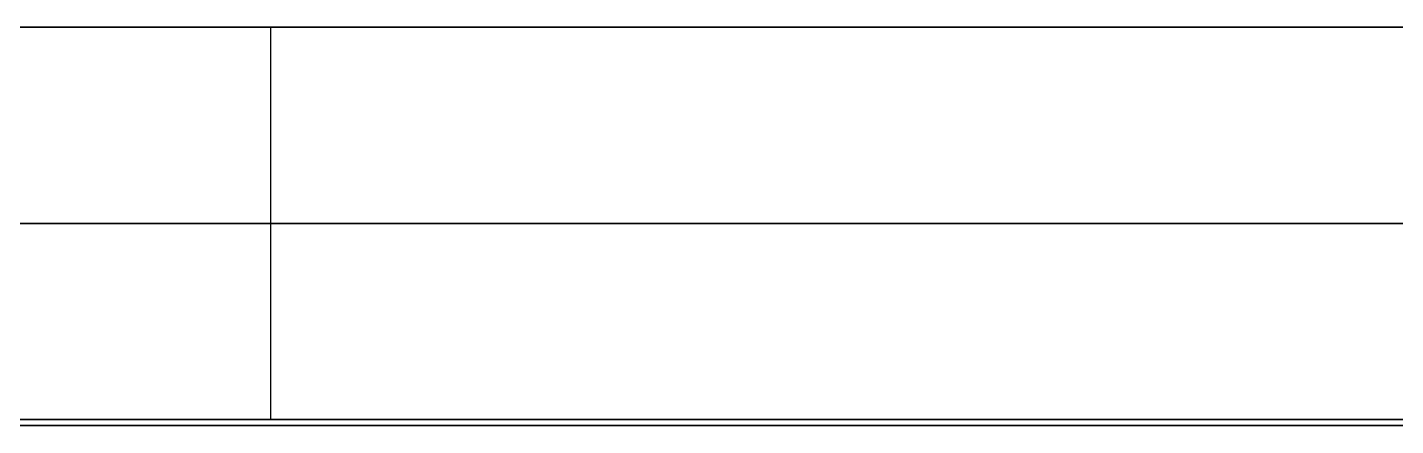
# Model space of a CAD drawing. Header units: inches. Extents: x 0 to 240, y -6 to 240.
# Drawn here: x 198.76 to 205.73, y -6.28 to -4.25 of the extents above; entities that cross this region are included whole.
import ezdxf

# ---------------------------------------------------------------- set-up
doc = ezdxf.new("R2010")
doc.units = ezdxf.units.IN
doc.header["$MEASUREMENT"] = 0
doc.layers.add('MODEL$frame-a', color=252, linetype='Continuous', true_color=0x696969)
doc.layers.add('MODEL$perf-pan', color=7, linetype='Continuous', true_color=0x646464)

msp = doc.modelspace()

# ---------------------------------------------------------------- linework, layer by layer
at = {"layer": 'MODEL$frame-a'}
for p, q in [((200, -4.25, 432), (200, -4.25, 434)), ((200, -4.25, 574), (200, -4.25, 576)), ((200, -4.25, 288), (200, -4.25, 290)), ((200, -4.25, 430), (200, -4.25, 432)), ((200, -4.25, 144), (200, -4.25, 146)), ((200, -4.25, 286), (200, -4.25, 288)), ((200, -6.25, 432), (200, -6.25, 434)), ((200, -6.25, 574), (200, -6.25, 576)), ((200, -6.25, 288), (200, -6.25, 290)), ((200, -6.25, 430), (200, -6.25, 432)), ((200, -6.25, 144), (200, -6.25, 146)), ((200, -6.25, 286), (200, -6.25, 288))]:
    msp.add_line(p, q, dxfattribs=at)
for points in [[(160, -4.25, 576), (240, -4.25, 576)], [(240, -4.25, 432), (160, -4.25, 432)], [(160, -4.25, 432), (240, -4.25, 432)], [(240, -4.25, 288), (160, -4.25, 288)], [(160, -4.25, 288), (240, -4.25, 288)], [(240, -4.25, 144), (160, -4.25, 144)], [(162, -4.25, 434), (238, -4.25, 434)], [(238, -4.25, 574), (162, -4.25, 574)], [(162, -4.25, 290), (238, -4.25, 290)], [(238, -4.25, 430), (162, -4.25, 430)], [(162, -4.25, 146), (238, -4.25, 146)], [(238, -4.25, 286), (162, -4.25, 286)], [(200, -6.25, 576), (200, -4.25, 576)], [(200, -6.25, 432), (200, -4.25, 432)], [(200, -6.25, 434), (200, -4.25, 434)], [(200, -6.25, 574), (200, -4.25, 574)], [(200, -6.25, 432), (200, -4.25, 432)], [(200, -6.25, 288), (200, -4.25, 288)], [(200, -6.25, 290), (200, -4.25, 290)], [(200, -6.25, 430), (200, -4.25, 430)], [(200, -6.25, 288), (200, -4.25, 288)], [(200, -6.25, 144), (200, -4.25, 144)], [(200, -6.25, 146), (200, -4.25, 146)], [(200, -6.25, 286), (200, -4.25, 286)], [(160, -5.25, 576), (240, -5.25, 576)], [(240, -5.25, 432), (160, -5.25, 432)], [(160, -5.25, 432), (240, -5.25, 432)], [(240, -5.25, 288), (160, -5.25, 288)], [(160, -5.25, 288), (240, -5.25, 288)], [(240, -5.25, 144), (160, -5.25, 144)], [(162, -5.25, 434), (238, -5.25, 434)], [(238, -5.25, 574), (162, -5.25, 574)], [(162, -5.25, 290), (238, -5.25, 290)], [(238, -5.25, 430), (162, -5.25, 430)], [(162, -5.25, 146), (238, -5.25, 146)], [(238, -5.25, 286), (162, -5.25, 286)], [(160, -6.25, 576), (240, -6.25, 576)], [(240, -6.25, 432), (160, -6.25, 432)], [(160, -6.25, 432), (240, -6.25, 432)], [(240, -6.25, 288), (160, -6.25, 288)], [(160, -6.25, 288), (240, -6.25, 288)], [(240, -6.25, 144), (160, -6.25, 144)], [(162, -6.25, 434), (238, -6.25, 434)], [(238, -6.25, 574), (162, -6.25, 574)], [(162, -6.25, 290), (238, -6.25, 290)], [(238, -6.25, 430), (162, -6.25, 430)], [(162, -6.25, 146), (238, -6.25, 146)], [(238, -6.25, 286), (162, -6.25, 286)]]:
    msp.add_open_spline(points, degree=1, dxfattribs=at)
at = {"layer": 'MODEL$perf-pan'}
for p, q in [((160.5, -6.2812, 432.5), (239.5, -6.2812, 432.5)), ((239.5, -6.2812, 575.5), (160.5, -6.2812, 575.5)), ((160.5, -6.2812, 288.5), (239.5, -6.2812, 288.5)), ((239.5, -6.2812, 431.5), (160.5, -6.2812, 431.5)), ((160.5, -6.2812, 144.5), (239.5, -6.2812, 144.5)), ((239.5, -6.2812, 287.5), (160.5, -6.2812, 287.5)), ((194.2454, -6.2812, 216), (198.7712, -6.2812, 216)), ((200, -6.2812, 432.5), (200, -6.2812, 442.7786)), ((200, -6.2812, 445.2214), (200, -6.2812, 454.7247)), ((200, -6.2812, 457.2753), (200, -6.2812, 466.5857)), ((200, -6.2812, 469.4143), (200, -6.2812, 478.4386)), ((200, -6.2812, 481.5614), (200, -6.2812, 490.2884)), ((200, -6.2812, 493.7116), (200, -6.2812, 502.1365)), ((200, -6.2812, 505.8635), (200, -6.2812, 513.9837)), ((200, -6.2812, 518.0163), (200, -6.2812, 525.8302)), ((200, -6.2812, 530.1698), (200, -6.2812, 537.6763)), ((200, -6.2812, 542.3237), (200, -6.2812, 549.522)), ((200, -6.2812, 554.478), (200, -6.2812, 561.3675)), ((200, -6.2812, 566.6325), (200, -6.2812, 575.5)), ((200, -6.2812, 288.5), (200, -6.2812, 297.5674)), ((200, -6.2812, 302.4326), (200, -6.2812, 309.4075)), ((200, -6.2812, 314.5925), (200, -6.2812, 321.4977)), ((200, -6.2812, 326.5023), (200, -6.2812, 333.6583)), ((200, -6.2812, 338.3417), (200, -6.2812, 345.8177)), ((200, -6.2812, 350.1823), (200, -6.2812, 357.9757)), ((200, -6.2812, 362.0243), (200, -6.2812, 370.1316)), ((200, -6.2812, 373.8684), (200, -6.2812, 382.2845)), ((200, -6.2812, 385.7155), (200, -6.2812, 394.433)), ((200, -6.2812, 397.567), (200, -6.2812, 406.5745)), ((200, -6.2812, 409.4255), (200, -6.2812, 418.7032)), ((200, -6.2812, 421.2968), (200, -6.2812, 431.5)), ((200, -6.2812, 144.5), (200, -6.2812, 153.9591)), ((200, -6.2812, 158.0409), (200, -6.2812, 166.1814)), ((200, -6.2812, 169.8186), (200, -6.2812, 178.4016)), ((200, -6.2812, 181.5984), (200, -6.2812, 190.619)), ((200, -6.2812, 193.381), (200, -6.2812, 202.79)), ((200, -6.2812, 205.21), (200, -6.2812, 214.5811)), ((200, -6.2812, 217.4189), (200, -6.2812, 226.378)), ((200, -6.2812, 229.622), (200, -6.2812, 238.1807)), ((200, -6.2812, 241.8193), (200, -6.2812, 249.987)), ((200, -6.2812, 254.013), (200, -6.2812, 261.7932)), ((200, -6.2812, 266.2068), (200, -6.2812, 273.5964)), ((200, -6.2812, 278.4036), (200, -6.2812, 287.5)), ((201.2288, -6.2812, 216), (205.6508, -6.2812, 216)), ((201.6138, -6.2812, 504), (205.2947, -6.2812, 504)), ((201.7531, -6.2812, 360), (205.1327, -6.2812, 360))]:
    msp.add_line(p, q, dxfattribs=at)
for points in [[(198.8623, -6.2812, 571.3432), (196.5359, -6.2812, 572.6863)], [(196.5359, -6.2812, 567.3137), (198.8623, -6.2812, 568.6568)], [(197.7202, -6.2812, 562.6838), (200, -6.2812, 561.3675)], [(200, -6.2812, 566.6325), (197.7202, -6.2812, 565.3162)], [(197.7548, -6.2812, 310.7037), (200, -6.2812, 309.4075)], [(200, -6.2812, 314.5925), (197.7548, -6.2812, 313.2963)], [(197.8329, -6.2812, 322.7489), (200, -6.2812, 321.4977)], [(200, -6.2812, 326.5023), (197.8329, -6.2812, 325.2511)], [(197.854, -6.2812, 550.761), (200, -6.2812, 549.522)], [(200, -6.2812, 554.478), (197.854, -6.2812, 553.239)], [(197.8933, -6.2812, 298.7837), (200, -6.2812, 297.5674)], [(200, -6.2812, 302.4326), (197.8933, -6.2812, 301.2163)], [(197.9184, -6.2812, 274.7982), (200, -6.2812, 273.5964)], [(200, -6.2812, 278.4036), (197.9184, -6.2812, 277.2018)], [(197.972, -6.2812, 334.8291), (200, -6.2812, 333.6583)], [(200, -6.2812, 338.3417), (197.972, -6.2812, 337.1709)], [(197.9876, -6.2812, 538.8381), (200, -6.2812, 537.6763)], [(200, -6.2812, 542.3237), (197.9876, -6.2812, 541.1619)], [(198.0889, -6.2812, 262.8966), (200, -6.2812, 261.7932)], [(200, -6.2812, 266.2068), (198.0889, -6.2812, 265.1034)], [(198.1101, -6.2812, 346.9089), (200, -6.2812, 345.8177)], [(200, -6.2812, 350.1823), (198.1101, -6.2812, 349.0911)], [(198.1209, -6.2812, 526.9151), (200, -6.2812, 525.8302)], [(200, -6.2812, 530.1698), (198.1209, -6.2812, 529.0849)], [(198.2326, -6.2812, 154.9796), (200, -6.2812, 153.9591)], [(200, -6.2812, 158.0409), (198.2326, -6.2812, 157.0204)], [(198.2469, -6.2812, 358.9878), (200, -6.2812, 357.9757)], [(200, -6.2812, 362.0243), (198.2469, -6.2812, 361.0122)], [(198.2538, -6.2812, 514.9918), (200, -6.2812, 513.9837)], [(200, -6.2812, 518.0163), (198.2538, -6.2812, 517.0082)], [(198.2567, -6.2812, 250.9935), (200, -6.2812, 249.987)], [(200, -6.2812, 254.013), (198.2567, -6.2812, 253.0065)], [(198.3819, -6.2812, 371.0658), (200, -6.2812, 370.1316)], [(200, -6.2812, 373.8684), (198.3819, -6.2812, 372.9342)], [(198.3862, -6.2812, 503.0683), (200, -6.2812, 502.1365)], [(200, -6.2812, 505.8635), (198.3862, -6.2812, 504.9317)], [(198.4244, -6.2812, 239.0903), (200, -6.2812, 238.1807)], [(200, -6.2812, 241.8193), (198.4244, -6.2812, 240.9097)], [(198.425, -6.2812, 167.0907), (200, -6.2812, 166.1814)], [(200, -6.2812, 169.8186), (198.425, -6.2812, 168.9093)], [(198.5143, -6.2812, 383.1423), (200, -6.2812, 382.2845)], [(200, -6.2812, 385.7155), (198.5143, -6.2812, 384.8577)], [(198.5177, -6.2812, 491.1442), (200, -6.2812, 490.2884)], [(200, -6.2812, 493.7116), (198.5177, -6.2812, 492.8558)], [(198.5953, -6.2812, 227.189), (200, -6.2812, 226.378)], [(200, -6.2812, 229.622), (198.5953, -6.2812, 228.811)], [(198.6157, -6.2812, 179.2008), (200, -6.2812, 178.4016)], [(200, -6.2812, 181.5984), (198.6157, -6.2812, 180.7992)], [(198.643, -6.2812, 395.2165), (200, -6.2812, 394.433)], [(200, -6.2812, 397.567), (198.643, -6.2812, 396.7835)], [(198.6478, -6.2812, 479.2193), (200, -6.2812, 478.4386)], [(200, -6.2812, 481.5614), (198.6478, -6.2812, 480.7807)], [(198.7655, -6.2812, 407.2872), (200, -6.2812, 406.5745)], [(198.7655, -6.2812, 408.7128), (198.7655, -6.2812, 407.2872)], [(200, -6.2812, 409.4255), (198.7655, -6.2812, 408.7128)], [(198.7712, -6.2812, 215.2906), (200, -6.2812, 214.5811)], [(198.7712, -6.2812, 216.7094), (198.7712, -6.2812, 215.2906)], [(200, -6.2812, 217.4189), (198.7712, -6.2812, 216.7094)], [(198.7752, -6.2812, 467.2929), (200, -6.2812, 466.5857)], [(198.7752, -6.2812, 468.7071), (198.7752, -6.2812, 467.2929)], [(200, -6.2812, 469.4143), (198.7752, -6.2812, 468.7071)], [(198.804, -6.2812, 191.3095), (200, -6.2812, 190.619)], [(198.804, -6.2812, 192.6905), (198.804, -6.2812, 191.3095)], [(200, -6.2812, 193.381), (198.804, -6.2812, 192.6905)], [(198.8623, -6.2812, 568.6568), (198.8623, -6.2812, 571.3432)], [(198.8769, -6.2812, 419.3516), (200, -6.2812, 418.7032)], [(198.8769, -6.2812, 420.6484), (198.8769, -6.2812, 419.3516)], [(200, -6.2812, 421.2968), (198.8769, -6.2812, 420.6484)], [(198.8955, -6.2812, 455.3623), (200, -6.2812, 454.7247)], [(198.8955, -6.2812, 456.6377), (198.8955, -6.2812, 455.3623)], [(200, -6.2812, 457.2753), (198.8955, -6.2812, 456.6377)], [(198.9422, -6.2812, 443.3893), (200, -6.2812, 442.7786)], [(198.9422, -6.2812, 444.6107), (198.9422, -6.2812, 443.3893)], [(200, -6.2812, 445.2214), (198.9422, -6.2812, 444.6107)], [(198.9521, -6.2812, 203.395), (200, -6.2812, 202.79)], [(198.9521, -6.2812, 204.605), (198.9521, -6.2812, 203.395)], [(200, -6.2812, 205.21), (198.9521, -6.2812, 204.605)], [(202.2798, -6.2812, 565.3162), (200, -6.2812, 566.6325)], [(202.146, -6.2812, 553.239), (200, -6.2812, 554.478)], [(202.0124, -6.2812, 541.1619), (200, -6.2812, 542.3237)], [(201.8791, -6.2812, 529.0849), (200, -6.2812, 530.1698)], [(201.7462, -6.2812, 517.0082), (200, -6.2812, 518.0163)], [(201.6138, -6.2812, 504.9317), (200, -6.2812, 505.8635)], [(201.4823, -6.2812, 492.8558), (200, -6.2812, 493.7116)], [(201.3522, -6.2812, 480.7807), (200, -6.2812, 481.5614)], [(201.2248, -6.2812, 468.7071), (200, -6.2812, 469.4143)], [(201.1045, -6.2812, 456.6377), (200, -6.2812, 457.2753)], [(201.0578, -6.2812, 444.6107), (200, -6.2812, 445.2214)], [(200, -6.2812, 561.3675), (202.2798, -6.2812, 562.6838)], [(200, -6.2812, 549.522), (202.146, -6.2812, 550.761)], [(200, -6.2812, 537.6763), (202.0124, -6.2812, 538.8381)], [(200, -6.2812, 525.8302), (201.8791, -6.2812, 526.9151)], [(200, -6.2812, 513.9837), (201.7462, -6.2812, 514.9918)], [(200, -6.2812, 502.1365), (201.6138, -6.2812, 503.0683)], [(200, -6.2812, 490.2884), (201.4823, -6.2812, 491.1442)], [(200, -6.2812, 478.4386), (201.3522, -6.2812, 479.2193)], [(200, -6.2812, 466.5857), (201.2248, -6.2812, 467.2929)], [(200, -6.2812, 454.7247), (201.1045, -6.2812, 455.3623)], [(200, -6.2812, 442.7786), (201.0578, -6.2812, 443.3893)], [(201.1231, -6.2812, 420.6484), (200, -6.2812, 421.2968)], [(201.2345, -6.2812, 408.7128), (200, -6.2812, 409.4255)], [(201.357, -6.2812, 396.7835), (200, -6.2812, 397.567)], [(201.4857, -6.2812, 384.8577), (200, -6.2812, 385.7155)], [(201.6181, -6.2812, 372.9342), (200, -6.2812, 373.8684)], [(201.7531, -6.2812, 361.0122), (200, -6.2812, 362.0243)], [(201.8899, -6.2812, 349.0911), (200, -6.2812, 350.1823)], [(202.028, -6.2812, 337.1709), (200, -6.2812, 338.3417)], [(202.1671, -6.2812, 325.2511), (200, -6.2812, 326.5023)], [(202.2452, -6.2812, 313.2963), (200, -6.2812, 314.5925)], [(202.1067, -6.2812, 301.2163), (200, -6.2812, 302.4326)], [(200, -6.2812, 418.7032), (201.1231, -6.2812, 419.3516)], [(200, -6.2812, 406.5745), (201.2345, -6.2812, 407.2872)], [(200, -6.2812, 394.433), (201.357, -6.2812, 395.2165)], [(200, -6.2812, 382.2845), (201.4857, -6.2812, 383.1423)], [(200, -6.2812, 370.1316), (201.6181, -6.2812, 371.0658)], [(200, -6.2812, 357.9757), (201.7531, -6.2812, 358.9878)], [(200, -6.2812, 345.8177), (201.8899, -6.2812, 346.9089)], [(200, -6.2812, 333.6583), (202.028, -6.2812, 334.8291)], [(200, -6.2812, 321.4977), (202.1671, -6.2812, 322.7489)], [(200, -6.2812, 309.4075), (202.2452, -6.2812, 310.7037)], [(200, -6.2812, 297.5674), (202.1067, -6.2812, 298.7837)], [(202.0816, -6.2812, 277.2018), (200, -6.2812, 278.4036)], [(201.9111, -6.2812, 265.1034), (200, -6.2812, 266.2068)], [(201.7433, -6.2812, 253.0065), (200, -6.2812, 254.013)], [(201.5756, -6.2812, 240.9097), (200, -6.2812, 241.8193)], [(201.4047, -6.2812, 228.811), (200, -6.2812, 229.622)], [(201.2288, -6.2812, 216.7094), (200, -6.2812, 217.4189)], [(201.0479, -6.2812, 204.605), (200, -6.2812, 205.21)], [(201.196, -6.2812, 192.6905), (200, -6.2812, 193.381)], [(201.3843, -6.2812, 180.7992), (200, -6.2812, 181.5984)], [(201.575, -6.2812, 168.9093), (200, -6.2812, 169.8186)], [(201.7674, -6.2812, 157.0204), (200, -6.2812, 158.0409)], [(200, -6.2812, 273.5964), (202.0816, -6.2812, 274.7982)], [(200, -6.2812, 261.7932), (201.9111, -6.2812, 262.8966)], [(200, -6.2812, 249.987), (201.7433, -6.2812, 250.9935)], [(200, -6.2812, 238.1807), (201.5756, -6.2812, 239.0903)], [(200, -6.2812, 226.378), (201.4047, -6.2812, 227.189)], [(200, -6.2812, 214.5811), (201.2288, -6.2812, 215.2906)], [(200, -6.2812, 202.79), (201.0479, -6.2812, 203.395)], [(200, -6.2812, 190.619), (201.196, -6.2812, 191.3095)], [(200, -6.2812, 178.4016), (201.3843, -6.2812, 179.2008)], [(200, -6.2812, 166.1814), (201.575, -6.2812, 167.0907)], [(200, -6.2812, 153.9591), (201.7674, -6.2812, 154.9796)], [(201.0479, -6.2812, 203.395), (201.0479, -6.2812, 204.605)], [(201.0578, -6.2812, 443.3893), (201.0578, -6.2812, 444.6107)], [(201.1045, -6.2812, 455.3623), (201.1045, -6.2812, 456.6377)], [(201.1118, -6.2812, 568.6419), (203.4641, -6.2812, 567.2838)], [(201.1118, -6.2812, 571.3581), (201.1118, -6.2812, 568.6419)], [(203.4641, -6.2812, 572.7162), (201.1118, -6.2812, 571.3581)], [(201.1231, -6.2812, 419.3516), (201.1231, -6.2812, 420.6484)], [(201.196, -6.2812, 191.3095), (201.196, -6.2812, 192.6905)], [(201.2087, -6.2812, 316.6979), (203.4641, -6.2812, 315.3957)], [(201.2087, -6.2812, 319.3021), (201.2087, -6.2812, 316.6979)], [(203.4641, -6.2812, 320.6043), (201.2087, -6.2812, 319.3021)], [(201.2248, -6.2812, 467.2929), (201.2248, -6.2812, 468.7071)], [(201.2288, -6.2812, 215.2906), (201.2288, -6.2812, 216.7094)], [(201.2345, -6.2812, 407.2872), (201.2345, -6.2812, 408.7128)], [(201.2453, -6.2812, 556.719), (203.4641, -6.2812, 555.438)], [(201.2453, -6.2812, 559.281), (201.2453, -6.2812, 556.719)], [(203.4641, -6.2812, 560.562), (201.2453, -6.2812, 559.281)], [(201.2669, -6.2812, 280.7315), (203.4641, -6.2812, 279.4629)], [(201.2669, -6.2812, 283.2685), (201.2669, -6.2812, 280.7315)], [(203.4641, -6.2812, 284.5371), (201.2669, -6.2812, 283.2685)], [(201.2688, -6.2812, 304.7326), (203.4641, -6.2812, 303.4651)], [(201.2688, -6.2812, 307.2674), (201.2688, -6.2812, 304.7326)], [(203.4641, -6.2812, 308.5349), (201.2688, -6.2812, 307.2674)], [(201.3477, -6.2812, 328.7781), (203.4641, -6.2812, 327.5562)], [(201.3477, -6.2812, 331.2219), (201.3477, -6.2812, 328.7781)], [(203.4641, -6.2812, 332.4438), (201.3477, -6.2812, 331.2219)], [(201.3522, -6.2812, 479.2193), (201.3522, -6.2812, 480.7807)], [(201.357, -6.2812, 395.2165), (201.357, -6.2812, 396.7835)], [(201.3785, -6.2812, 544.7959), (203.4641, -6.2812, 543.5918)], [(201.3785, -6.2812, 547.2041), (201.3785, -6.2812, 544.7959)], [(203.4641, -6.2812, 548.4082), (201.3785, -6.2812, 547.2041)], [(201.3843, -6.2812, 179.2008), (201.3843, -6.2812, 180.7992)], [(201.4047, -6.2812, 227.189), (201.4047, -6.2812, 228.811)], [(201.4048, -6.2812, 292.8111), (203.4641, -6.2812, 291.6222)], [(201.4048, -6.2812, 295.1889), (201.4048, -6.2812, 292.8111)], [(203.4641, -6.2812, 296.3778), (201.4048, -6.2812, 295.1889)], [(201.4375, -6.2812, 268.8299), (203.4641, -6.2812, 267.6599)], [(201.4375, -6.2812, 271.1701), (201.4375, -6.2812, 268.8299)], [(203.4641, -6.2812, 272.3401), (201.4375, -6.2812, 271.1701)], [(201.4823, -6.2812, 491.1442), (201.4823, -6.2812, 492.8558)], [(201.4857, -6.2812, 383.1423), (201.4857, -6.2812, 384.8577)], [(201.4857, -6.2812, 340.8578), (203.4641, -6.2812, 339.7155)], [(201.4857, -6.2812, 343.1422), (201.4857, -6.2812, 340.8578)], [(203.4641, -6.2812, 344.2845), (201.4857, -6.2812, 343.1422)], [(201.5114, -6.2812, 532.8726), (203.4641, -6.2812, 531.7453)], [(201.5114, -6.2812, 535.1274), (201.5114, -6.2812, 532.8726)], [(203.4641, -6.2812, 536.2547), (201.5114, -6.2812, 535.1274)], [(201.575, -6.2812, 167.0907), (201.575, -6.2812, 168.9093)], [(201.5756, -6.2812, 239.0903), (201.5756, -6.2812, 240.9097)], [(201.6055, -6.2812, 256.9269), (203.4641, -6.2812, 255.8538)], [(201.6055, -6.2812, 259.0731), (201.6055, -6.2812, 256.9269)], [(203.4641, -6.2812, 260.1462), (201.6055, -6.2812, 259.0731)], [(201.6135, -6.2812, 148.9316), (203.4641, -6.2812, 147.8631)], [(201.6135, -6.2812, 151.0684), (201.6135, -6.2812, 148.9316)], [(203.4641, -6.2812, 152.1369), (201.6135, -6.2812, 151.0684)], [(201.6138, -6.2812, 503.0683), (201.6138, -6.2812, 504.9317)], [(201.6181, -6.2812, 371.0658), (201.6181, -6.2812, 372.9342)], [(201.6224, -6.2812, 352.9367), (203.4641, -6.2812, 351.8734)], [(201.6224, -6.2812, 355.0633), (201.6224, -6.2812, 352.9367)], [(203.4641, -6.2812, 356.1266), (201.6224, -6.2812, 355.0633)], [(201.6439, -6.2812, 520.9491), (203.4641, -6.2812, 519.8982)], [(201.6439, -6.2812, 523.0509), (201.6439, -6.2812, 520.9491)], [(203.4641, -6.2812, 524.1018), (201.6439, -6.2812, 523.0509)], [(201.7433, -6.2812, 250.9935), (201.7433, -6.2812, 253.0065)], [(201.7462, -6.2812, 514.9918), (201.7462, -6.2812, 517.0082)], [(201.7531, -6.2812, 358.9878), (201.7531, -6.2812, 361.0122)], [(201.7573, -6.2812, 365.0146), (203.4641, -6.2812, 364.0292)], [(201.7573, -6.2812, 366.9854), (201.7573, -6.2812, 365.0146)], [(203.4641, -6.2812, 367.9708), (201.7573, -6.2812, 366.9854)], [(201.7674, -6.2812, 154.9796), (201.7674, -6.2812, 157.0204)], [(201.7731, -6.2812, 245.0237), (203.4641, -6.2812, 244.0474)], [(201.7731, -6.2812, 246.9763), (201.7731, -6.2812, 245.0237)], [(203.4641, -6.2812, 247.9526), (201.7731, -6.2812, 246.9763)], [(201.7756, -6.2812, 509.0252), (203.4641, -6.2812, 508.0503)], [(201.7756, -6.2812, 510.9748), (201.7756, -6.2812, 509.0252)], [(203.4641, -6.2812, 511.9497), (201.7756, -6.2812, 510.9748)], [(201.8081, -6.2812, 161.0439), (203.4641, -6.2812, 160.0878)], [(201.8081, -6.2812, 162.9561), (201.8081, -6.2812, 161.0439)], [(203.4641, -6.2812, 163.9122), (201.8081, -6.2812, 162.9561)], [(201.8791, -6.2812, 526.9151), (201.8791, -6.2812, 529.0849)], [(201.8898, -6.2812, 377.0911), (203.4641, -6.2812, 376.1821)], [(201.8898, -6.2812, 378.9089), (201.8898, -6.2812, 377.0911)], [(203.4641, -6.2812, 379.8179), (201.8898, -6.2812, 378.9089)], [(201.8899, -6.2812, 346.9089), (201.8899, -6.2812, 349.0911)], [(201.9064, -6.2812, 497.1007), (203.4641, -6.2812, 496.2013)], [(201.9064, -6.2812, 498.8993), (201.9064, -6.2812, 497.1007)], [(203.4641, -6.2812, 499.7987), (201.9064, -6.2812, 498.8993)], [(201.9111, -6.2812, 262.8966), (201.9111, -6.2812, 265.1034)], [(201.9438, -6.2812, 233.1223), (203.4641, -6.2812, 232.2445)], [(201.9438, -6.2812, 234.8777), (201.9438, -6.2812, 233.1223)], [(203.4641, -6.2812, 235.7555), (201.9438, -6.2812, 234.8777)], [(202.0014, -6.2812, 173.1555), (203.4641, -6.2812, 172.311)], [(202.0014, -6.2812, 174.8445), (202.0014, -6.2812, 173.1555)], [(203.4641, -6.2812, 175.689), (202.0014, -6.2812, 174.8445)], [(202.0124, -6.2812, 538.8381), (202.0124, -6.2812, 541.1619)], [(202.0187, -6.2812, 389.1655), (203.4641, -6.2812, 388.331)], [(202.0187, -6.2812, 390.8345), (202.0187, -6.2812, 389.1655)], [(203.4641, -6.2812, 391.669), (202.0187, -6.2812, 390.8345)], [(202.028, -6.2812, 334.8291), (202.028, -6.2812, 337.1709)], [(202.0356, -6.2812, 485.1752), (203.4641, -6.2812, 484.3505)], [(202.0356, -6.2812, 486.8248), (202.0356, -6.2812, 485.1752)], [(203.4641, -6.2812, 487.6495), (202.0356, -6.2812, 486.8248)], [(202.0816, -6.2812, 274.7982), (202.0816, -6.2812, 277.2018)], [(202.1067, -6.2812, 298.7837), (202.1067, -6.2812, 301.2163)], [(202.1199, -6.2812, 221.224), (203.4641, -6.2812, 220.4479)], [(202.1199, -6.2812, 222.776), (202.1199, -6.2812, 221.224)], [(203.4641, -6.2812, 223.5521), (202.1199, -6.2812, 222.776)], [(202.142, -6.2812, 401.2367), (203.4641, -6.2812, 400.4734)], [(202.142, -6.2812, 402.7633), (202.142, -6.2812, 401.2367)], [(203.4641, -6.2812, 403.5266), (202.142, -6.2812, 402.7633)], [(202.146, -6.2812, 550.761), (202.146, -6.2812, 553.239)], [(202.1619, -6.2812, 473.2481), (203.4641, -6.2812, 472.4963)], [(202.1619, -6.2812, 474.7519), (202.1619, -6.2812, 473.2481)], [(203.4641, -6.2812, 475.5037), (202.1619, -6.2812, 474.7519)], [(202.1671, -6.2812, 322.7489), (202.1671, -6.2812, 325.2511)], [(202.193, -6.2812, 185.2661), (203.4641, -6.2812, 184.5322)], [(202.193, -6.2812, 186.7339), (202.193, -6.2812, 185.2661)], [(203.4641, -6.2812, 187.4678), (202.193, -6.2812, 186.7339)], [(202.2452, -6.2812, 310.7037), (202.2452, -6.2812, 313.2963)], [(202.2561, -6.2812, 413.3025), (203.4641, -6.2812, 412.6051)], [(202.2561, -6.2812, 414.6975), (202.2561, -6.2812, 413.3025)], [(203.4641, -6.2812, 415.3949), (202.2561, -6.2812, 414.6975)], [(202.2798, -6.2812, 562.6838), (202.2798, -6.2812, 565.3162)], [(202.2817, -6.2812, 461.3173), (203.4641, -6.2812, 460.6347)], [(202.2817, -6.2812, 462.6827), (202.2817, -6.2812, 461.3173)], [(203.4641, -6.2812, 463.3653), (202.2817, -6.2812, 462.6827)], [(202.3014, -6.2812, 209.3287), (203.4641, -6.2812, 208.6574)], [(202.3014, -6.2812, 210.6713), (202.3014, -6.2812, 209.3287)], [(203.4641, -6.2812, 211.3426), (202.3014, -6.2812, 210.6713)], [(202.3536, -6.2812, 425.3588), (203.4641, -6.2812, 424.7177)], [(202.3536, -6.2812, 426.6412), (202.3536, -6.2812, 425.3588)], [(203.4641, -6.2812, 427.2823), (202.3536, -6.2812, 426.6412)], [(202.3819, -6.2812, 449.3752), (203.4641, -6.2812, 448.7504)], [(202.3819, -6.2812, 450.6248), (202.3819, -6.2812, 449.3752)], [(203.4641, -6.2812, 451.2496), (202.3819, -6.2812, 450.6248)], [(202.3821, -6.2812, 197.3753), (203.4641, -6.2812, 196.7506)], [(202.3821, -6.2812, 198.6247), (202.3821, -6.2812, 197.3753)], [(203.4641, -6.2812, 199.2494), (202.3821, -6.2812, 198.6247)], [(202.4098, -6.2812, 437.3913), (203.4641, -6.2812, 436.7826)], [(202.4098, -6.2812, 438.6087), (202.4098, -6.2812, 437.3913)], [(203.4641, -6.2812, 439.2174), (202.4098, -6.2812, 438.6087)], [(205.8164, -6.2812, 571.3581), (203.4641, -6.2812, 572.7162)], [(205.6829, -6.2812, 559.281), (203.4641, -6.2812, 560.562)], [(205.5497, -6.2812, 547.2041), (203.4641, -6.2812, 548.4082)], [(205.4168, -6.2812, 535.1274), (203.4641, -6.2812, 536.2547)], [(205.2843, -6.2812, 523.0509), (203.4641, -6.2812, 524.1018)], [(205.1526, -6.2812, 510.9748), (203.4641, -6.2812, 511.9497)], [(205.0218, -6.2812, 498.8993), (203.4641, -6.2812, 499.7987)], [(204.8926, -6.2812, 486.8248), (203.4641, -6.2812, 487.6495)], [(204.7663, -6.2812, 474.7519), (203.4641, -6.2812, 475.5037)], [(204.6465, -6.2812, 462.6827), (203.4641, -6.2812, 463.3653)], [(204.5463, -6.2812, 450.6248), (203.4641, -6.2812, 451.2496)], [(204.5184, -6.2812, 438.6087), (203.4641, -6.2812, 439.2174)], [(203.4641, -6.2812, 567.2838), (205.8164, -6.2812, 568.6419)], [(203.4641, -6.2812, 555.438), (205.6829, -6.2812, 556.719)], [(203.4641, -6.2812, 543.5918), (205.5497, -6.2812, 544.7959)], [(203.4641, -6.2812, 531.7453), (205.4168, -6.2812, 532.8726)], [(203.4641, -6.2812, 519.8982), (205.2843, -6.2812, 520.9491)], [(203.4641, -6.2812, 508.0503), (205.1526, -6.2812, 509.0252)], [(203.4641, -6.2812, 496.2013), (205.0218, -6.2812, 497.1007)], [(203.4641, -6.2812, 484.3505), (204.8926, -6.2812, 485.1752)], [(203.4641, -6.2812, 472.4963), (204.7663, -6.2812, 473.2481)], [(203.4641, -6.2812, 460.6347), (204.6465, -6.2812, 461.3173)], [(203.4641, -6.2812, 448.7504), (204.5463, -6.2812, 449.3752)], [(203.4641, -6.2812, 436.7826), (204.5184, -6.2812, 437.3913)], [(204.5746, -6.2812, 426.6412), (203.4641, -6.2812, 427.2823)], [(204.6721, -6.2812, 414.6975), (203.4641, -6.2812, 415.3949)], [(204.7862, -6.2812, 402.7633), (203.4641, -6.2812, 403.5266)], [(204.9095, -6.2812, 390.8345), (203.4641, -6.2812, 391.669)], [(205.0384, -6.2812, 378.9089), (203.4641, -6.2812, 379.8179)], [(205.1709, -6.2812, 366.9854), (203.4641, -6.2812, 367.9708)], [(205.3058, -6.2812, 355.0633), (203.4641, -6.2812, 356.1266)], [(205.4425, -6.2812, 343.1422), (203.4641, -6.2812, 344.2845)], [(205.5805, -6.2812, 331.2219), (203.4641, -6.2812, 332.4438)], [(205.7195, -6.2812, 319.3021), (203.4641, -6.2812, 320.6043)], [(205.6594, -6.2812, 307.2674), (203.4641, -6.2812, 308.5349)], [(205.5234, -6.2812, 295.1889), (203.4641, -6.2812, 296.3778)], [(203.4641, -6.2812, 424.7177), (204.5746, -6.2812, 425.3588)], [(203.4641, -6.2812, 412.6051), (204.6721, -6.2812, 413.3025)], [(203.4641, -6.2812, 400.4734), (204.7862, -6.2812, 401.2367)], [(203.4641, -6.2812, 388.331), (204.9095, -6.2812, 389.1655)], [(203.4641, -6.2812, 376.1821), (205.0384, -6.2812, 377.0911)], [(203.4641, -6.2812, 364.0292), (205.1709, -6.2812, 365.0146)], [(203.4641, -6.2812, 351.8734), (205.3058, -6.2812, 352.9367)], [(203.4641, -6.2812, 339.7155), (205.4425, -6.2812, 340.8578)], [(203.4641, -6.2812, 327.5562), (205.5805, -6.2812, 328.7781)], [(203.4641, -6.2812, 315.3957), (205.7195, -6.2812, 316.6979)], [(203.4641, -6.2812, 303.4651), (205.6594, -6.2812, 304.7326)], [(203.4641, -6.2812, 291.6222), (205.5234, -6.2812, 292.8111)], [(205.6613, -6.2812, 283.2685), (203.4641, -6.2812, 284.5371)], [(205.4907, -6.2812, 271.1701), (203.4641, -6.2812, 272.3401)], [(205.3227, -6.2812, 259.0731), (203.4641, -6.2812, 260.1462)], [(205.1551, -6.2812, 246.9763), (203.4641, -6.2812, 247.9526)], [(204.9844, -6.2812, 234.8777), (203.4641, -6.2812, 235.7555)], [(204.8083, -6.2812, 222.776), (203.4641, -6.2812, 223.5521)], [(204.6268, -6.2812, 210.6713), (203.4641, -6.2812, 211.3426)], [(204.5461, -6.2812, 198.6247), (203.4641, -6.2812, 199.2494)], [(204.7352, -6.2812, 186.7339), (203.4641, -6.2812, 187.4678)], [(204.9268, -6.2812, 174.8445), (203.4641, -6.2812, 175.689)], [(205.1201, -6.2812, 162.9561), (203.4641, -6.2812, 163.9122)], [(205.3147, -6.2812, 151.0684), (203.4641, -6.2812, 152.1369)], [(203.4641, -6.2812, 279.4629), (205.6613, -6.2812, 280.7315)], [(203.4641, -6.2812, 267.6599), (205.4907, -6.2812, 268.8299)], [(203.4641, -6.2812, 255.8538), (205.3227, -6.2812, 256.9269)], [(203.4641, -6.2812, 244.0474), (205.1551, -6.2812, 245.0237)], [(203.4641, -6.2812, 232.2445), (204.9844, -6.2812, 233.1223)], [(203.4641, -6.2812, 220.4479), (204.8083, -6.2812, 221.224)], [(203.4641, -6.2812, 208.6574), (204.6268, -6.2812, 209.3287)], [(203.4641, -6.2812, 196.7506), (204.5461, -6.2812, 197.3753)], [(203.4641, -6.2812, 184.5322), (204.7352, -6.2812, 185.2661)], [(203.4641, -6.2812, 172.311), (204.9268, -6.2812, 173.1555)], [(203.4641, -6.2812, 160.0878), (205.1201, -6.2812, 161.0439)], [(203.4641, -6.2812, 147.8631), (205.3147, -6.2812, 148.9316)], [(204.5184, -6.2812, 437.3913), (204.5184, -6.2812, 438.6087)], [(204.5461, -6.2812, 197.3753), (204.5461, -6.2812, 198.6247)], [(204.5463, -6.2812, 449.3752), (204.5463, -6.2812, 450.6248)], [(204.5746, -6.2812, 425.3588), (204.5746, -6.2812, 426.6412)], [(204.6268, -6.2812, 209.3287), (204.6268, -6.2812, 210.6713)], [(204.6362, -6.2812, 562.6767), (206.9282, -6.2812, 561.3534)], [(204.6362, -6.2812, 565.3233), (204.6362, -6.2812, 562.6767)], [(206.9282, -6.2812, 566.6466), (204.6362, -6.2812, 565.3233)], [(204.6444, -6.2812, 310.6814), (206.9282, -6.2812, 309.3629)], [(204.6444, -6.2812, 313.3186), (204.6444, -6.2812, 310.6814)], [(206.9282, -6.2812, 314.6371), (204.6444, -6.2812, 313.3186)], [(204.6465, -6.2812, 461.3173), (204.6465, -6.2812, 462.6827)], [(204.6721, -6.2812, 413.3025), (204.6721, -6.2812, 414.6975)], [(204.7234, -6.2812, 322.727), (206.9282, -6.2812, 321.4541)], [(204.7234, -6.2812, 325.273), (204.7234, -6.2812, 322.727)], [(206.9282, -6.2812, 326.5459), (204.7234, -6.2812, 325.273)], [(204.7352, -6.2812, 185.2661), (204.7352, -6.2812, 186.7339)], [(204.7663, -6.2812, 473.2481), (204.7663, -6.2812, 474.7519)], [(204.7691, -6.2812, 550.7534), (206.9282, -6.2812, 549.5068)], [(204.7691, -6.2812, 553.2466), (204.7691, -6.2812, 550.7534)], [(206.9282, -6.2812, 554.4932), (204.7691, -6.2812, 553.2466)], [(204.7803, -6.2812, 298.7599), (206.9282, -6.2812, 297.5198)], [(204.7803, -6.2812, 301.2401), (204.7803, -6.2812, 298.7599)], [(206.9282, -6.2812, 302.4802), (204.7803, -6.2812, 301.2401)], [(204.7861, -6.2812, 274.7633), (206.9282, -6.2812, 273.5266)], [(204.7861, -6.2812, 277.2367), (204.7861, -6.2812, 274.7633)], [(206.9282, -6.2812, 278.4734), (204.7861, -6.2812, 277.2367)], [(204.7862, -6.2812, 401.2367), (204.7862, -6.2812, 402.7633)], [(204.8083, -6.2812, 221.224), (204.8083, -6.2812, 222.776)], [(204.8613, -6.2812, 334.8067), (206.9282, -6.2812, 333.6133)], [(204.8613, -6.2812, 337.1933), (204.8613, -6.2812, 334.8067)], [(206.9282, -6.2812, 338.3867), (204.8613, -6.2812, 337.1933)], [(204.8926, -6.2812, 485.1752), (204.8926, -6.2812, 486.8248)], [(204.9015, -6.2812, 538.8299), (206.9282, -6.2812, 537.6598)], [(204.9015, -6.2812, 541.1701), (204.9015, -6.2812, 538.8299)], [(206.9282, -6.2812, 542.3402), (204.9015, -6.2812, 541.1701)], [(204.9095, -6.2812, 389.1655), (204.9095, -6.2812, 390.8345)], [(204.9268, -6.2812, 173.1555), (204.9268, -6.2812, 174.8445)], [(204.9542, -6.2812, 262.8603), (206.9282, -6.2812, 261.7206)], [(204.9542, -6.2812, 265.1397), (204.9542, -6.2812, 262.8603)], [(206.9282, -6.2812, 266.2794), (204.9542, -6.2812, 265.1397)], [(204.9844, -6.2812, 233.1223), (204.9844, -6.2812, 234.8777)], [(204.9979, -6.2812, 346.8855), (206.9282, -6.2812, 345.771)], [(204.9979, -6.2812, 349.1145), (204.9979, -6.2812, 346.8855)], [(206.9282, -6.2812, 350.229), (204.9979, -6.2812, 349.1145)], [(205.0218, -6.2812, 497.1007), (205.0218, -6.2812, 498.8993)], [(205.0334, -6.2812, 526.9061), (206.9282, -6.2812, 525.8121)], [(205.0334, -6.2812, 529.0939), (205.0334, -6.2812, 526.9061)], [(206.9282, -6.2812, 530.1879), (205.0334, -6.2812, 529.0939)], [(205.0384, -6.2812, 377.0911), (205.0384, -6.2812, 378.9089)], [(205.1201, -6.2812, 161.0439), (205.1201, -6.2812, 162.9561)], [(205.1218, -6.2812, 250.957), (206.9282, -6.2812, 249.9141)], [(205.1218, -6.2812, 253.043), (205.1218, -6.2812, 250.957)], [(206.9282, -6.2812, 254.0859), (205.1218, -6.2812, 253.043)], [(205.1327, -6.2812, 358.9634), (206.9282, -6.2812, 357.9268)], [(205.1327, -6.2812, 361.0366), (205.1327, -6.2812, 358.9634)], [(206.9282, -6.2812, 362.0732), (205.1327, -6.2812, 361.0366)], [(205.1526, -6.2812, 509.0252), (205.1526, -6.2812, 510.9748)], [(205.1551, -6.2812, 245.0237), (205.1551, -6.2812, 246.9763)], [(205.1646, -6.2812, 514.9818), (206.9282, -6.2812, 513.9636)], [(205.1646, -6.2812, 517.0182), (205.1646, -6.2812, 514.9818)], [(206.9282, -6.2812, 518.0364), (205.1646, -6.2812, 517.0182)], [(205.1709, -6.2812, 365.0146), (205.1709, -6.2812, 366.9854)], [(205.1877, -6.2812, 154.9951), (206.9282, -6.2812, 153.9903)], [(205.1877, -6.2812, 157.0049), (205.1877, -6.2812, 154.9951)], [(206.9282, -6.2812, 158.0097), (205.1877, -6.2812, 157.0049)], [(205.2652, -6.2812, 371.0399), (206.9282, -6.2812, 370.0798)], [(205.2652, -6.2812, 372.9601), (205.2652, -6.2812, 371.0399)], [(206.9282, -6.2812, 373.9202), (205.2652, -6.2812, 372.9601)], [(205.2843, -6.2812, 520.9491), (205.2843, -6.2812, 523.0509)], [(205.2924, -6.2812, 239.0555), (206.9282, -6.2812, 238.1111)], [(205.2924, -6.2812, 240.9445), (205.2924, -6.2812, 239.0555)], [(206.9282, -6.2812, 241.8889), (205.2924, -6.2812, 240.9445)], [(205.2947, -6.2812, 503.0569), (206.9282, -6.2812, 502.1138)], [(205.2947, -6.2812, 504.9431), (205.2947, -6.2812, 503.0569)], [(206.9282, -6.2812, 505.8862), (205.2947, -6.2812, 504.9431)], [(205.3058, -6.2812, 352.9367), (205.3058, -6.2812, 355.0633)], [(205.3147, -6.2812, 148.9316), (205.3147, -6.2812, 151.0684)], [(205.3227, -6.2812, 256.9269), (205.3227, -6.2812, 259.0731)], [(205.3831, -6.2812, 167.1079), (206.9282, -6.2812, 166.2159)], [(205.3831, -6.2812, 168.8921), (205.3831, -6.2812, 167.1079)], [(206.9282, -6.2812, 169.7841), (205.3831, -6.2812, 168.8921)], [(205.3944, -6.2812, 383.1144), (206.9282, -6.2812, 382.2289)], [(205.3944, -6.2812, 384.8856), (205.3944, -6.2812, 383.1144)], [(206.9282, -6.2812, 385.7711), (205.3944, -6.2812, 384.8856)], [(205.4168, -6.2812, 532.8726), (205.4168, -6.2812, 535.1274)], [(205.423, -6.2812, 491.131), (206.9282, -6.2812, 490.2619)], [(205.423, -6.2812, 492.869), (205.423, -6.2812, 491.131)], [(206.9282, -6.2812, 493.7381), (205.423, -6.2812, 492.869)], [(205.4425, -6.2812, 340.8578), (205.4425, -6.2812, 343.1422)], [(205.4687, -6.2812, 227.1574), (206.9282, -6.2812, 226.3147)], [(205.4687, -6.2812, 228.8426), (205.4687, -6.2812, 227.1574)], [(206.9282, -6.2812, 229.6853), (205.4687, -6.2812, 228.8426)], [(205.4907, -6.2812, 268.8299), (205.4907, -6.2812, 271.1701)], [(205.5185, -6.2812, 395.1861), (206.9282, -6.2812, 394.3722)], [(205.5185, -6.2812, 396.8139), (205.5185, -6.2812, 395.1861)], [(206.9282, -6.2812, 397.6278), (205.5185, -6.2812, 396.8139)], [(205.5234, -6.2812, 292.8111), (205.5234, -6.2812, 295.1889)], [(205.5484, -6.2812, 479.2033), (206.9282, -6.2812, 478.4067)], [(205.5484, -6.2812, 480.7967), (205.5484, -6.2812, 479.2033)], [(206.9282, -6.2812, 481.5933), (205.5484, -6.2812, 480.7967)], [(205.5497, -6.2812, 544.7959), (205.5497, -6.2812, 547.2041)], [(205.5773, -6.2812, 179.2201), (206.9282, -6.2812, 178.4401)], [(205.5773, -6.2812, 180.7799), (205.5773, -6.2812, 179.2201)], [(206.9282, -6.2812, 181.5599), (205.5773, -6.2812, 180.7799)], [(205.5805, -6.2812, 328.7781), (205.5805, -6.2812, 331.2219)], [(205.6344, -6.2812, 407.253), (206.9282, -6.2812, 406.5061)], [(205.6344, -6.2812, 408.747), (205.6344, -6.2812, 407.253)], [(206.9282, -6.2812, 409.4939), (205.6344, -6.2812, 408.747)], [(205.6508, -6.2812, 215.2625), (206.9282, -6.2812, 214.525)], [(205.6508, -6.2812, 216.7375), (205.6508, -6.2812, 215.2625)], [(206.9282, -6.2812, 217.475), (205.6508, -6.2812, 216.7375)], [(205.6594, -6.2812, 304.7326), (205.6594, -6.2812, 307.2674)], [(205.6613, -6.2812, 280.7315), (205.6613, -6.2812, 283.2685)], [(205.6678, -6.2812, 467.2723), (206.9282, -6.2812, 466.5446)], [(205.6678, -6.2812, 468.7277), (205.6678, -6.2812, 467.2723)], [(206.9282, -6.2812, 469.4554), (205.6678, -6.2812, 468.7277)], [(205.6829, -6.2812, 556.719), (205.6829, -6.2812, 559.281)], [(205.7195, -6.2812, 316.6979), (205.7195, -6.2812, 319.3021)]]:
    msp.add_open_spline(points, degree=1, dxfattribs=at)

doc.saveas('drawing.dxf')
